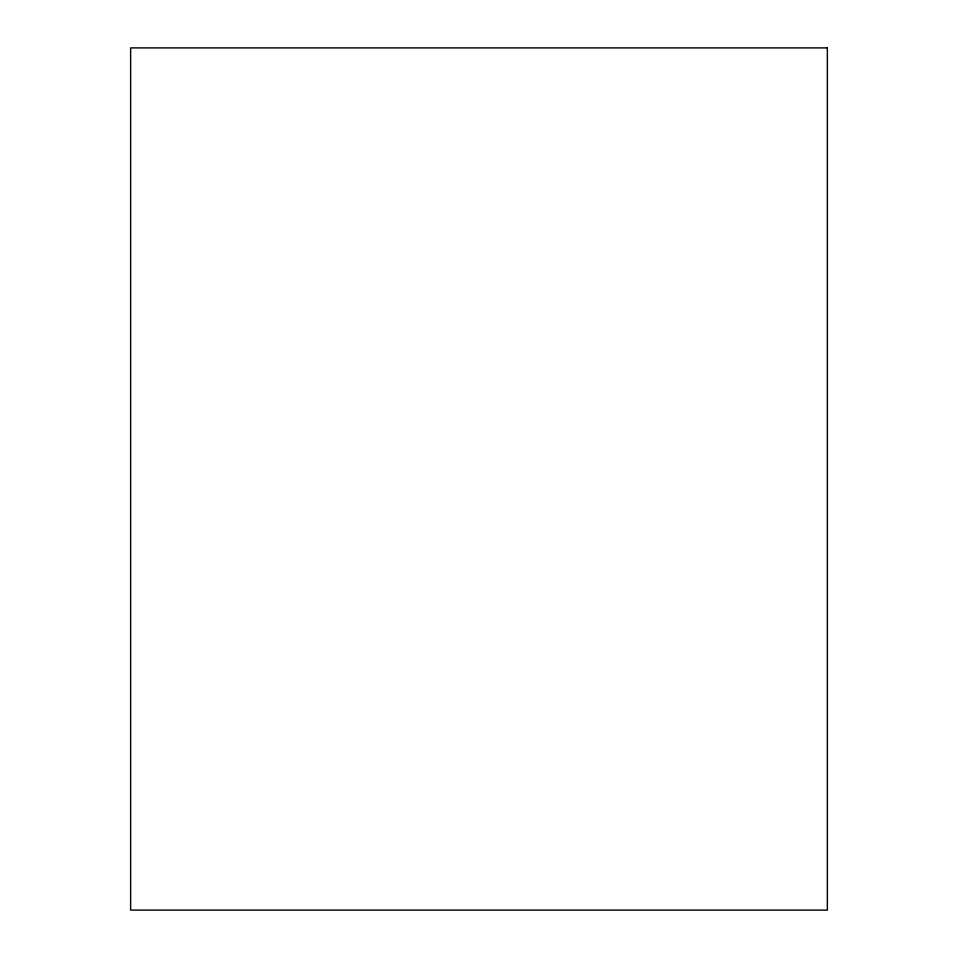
<?xml version="1.0" encoding="UTF-8"?>
<svg xmlns="http://www.w3.org/2000/svg" width="958" height="958" viewBox="0 0 958 958"><rect width="100%" height="100%" fill="white"/><g stroke="black" fill="none" stroke-linecap="round" stroke-linejoin="round"><path stroke-width="1.44" d="M827.365 47.9L130.635 47.9L130.635 910.1L827.365 910.1L827.365 47.9"/></g></svg>
